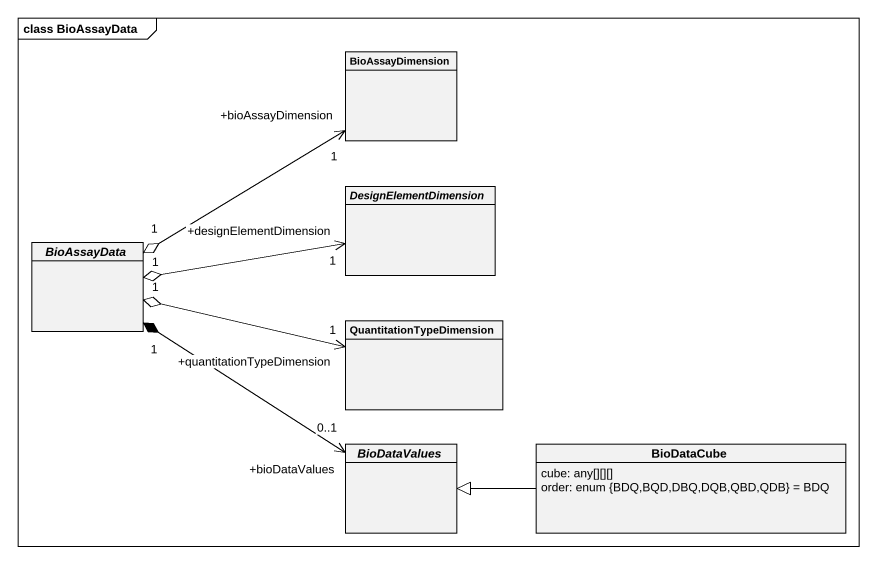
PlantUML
@startuml
mainframe class BioAssayData
hide circle
hide empty members
class BioAssayDimension
abstract class DesignElementDimension
abstract class BioAssayData
class QuantitationTypeDimension
abstract class BioDataValues
class BioDataCube {
  cube: any[][][]
  order: enum {BDQ,BQD,DBQ,DQB,QBD,QDB} = BDQ
}
BioAssayData "1" o-up-> "+bioAssayDimension\n1" BioAssayDimension
BioAssayData "1" o-right-> "+designElementDimension\n1" DesignElementDimension
BioAssayData "1" o-right-> "+quantitationTypeDimension\n1" QuantitationTypeDimension
BioAssayData "1" *--> "+bioDataValues\n0..1" BioDataValues
BioDataCube -left-|> BioDataValues
@enduml
